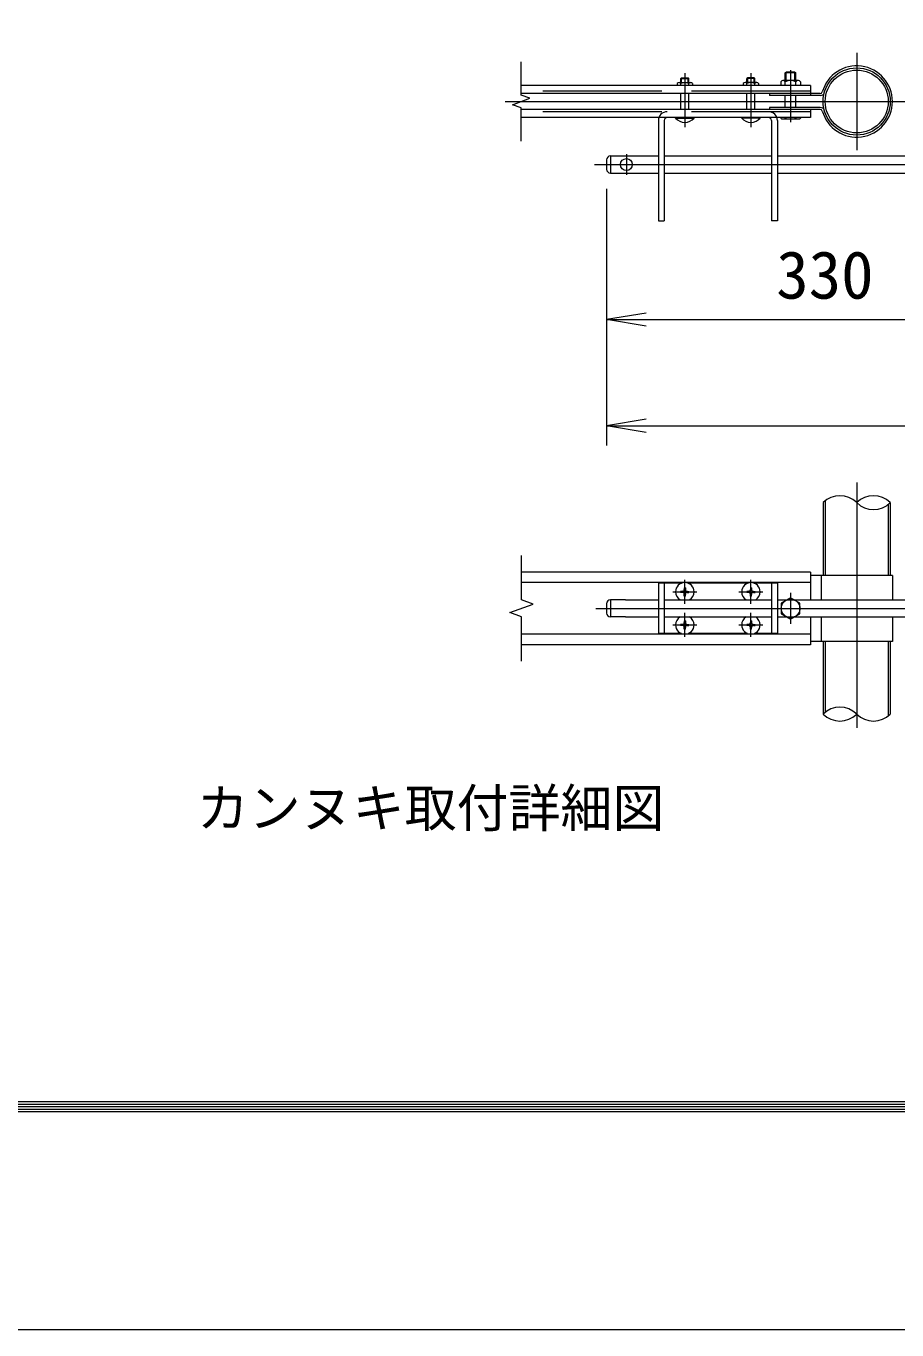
# Model space of a CAD drawing. Units: millimetres, scale not verified. Extents: x -6299 to 6301, y -4455 to 4455.
# Drawn here: x -4163 to -2846, y -4455 to -2482 of the extents above; entities that cross this region are included whole.
import ezdxf
from ezdxf.enums import TextEntityAlignment as Align

# ---------------------------------------------------------------- set-up
doc = ezdxf.new("R2010")
doc.units = ezdxf.units.MM
doc.header["$LTSCALE"] = 30
doc.linetypes.add('DASHED', pattern=[7.5, 6, -1.5])
doc.linetypes.add('USER1', pattern=[50.8, 31.75, -6.35, 6.35, -6.35])
for name, color, linetype, lineweight in [('0-1_D-TTL', 7, 'Continuous', 9), ('0-2_D-TTL-TXT', 7, 'Continuous', 13), ('0-3_D-BMK', 2, 'USER1', 13), ('0-4_D-STR1', 1, 'Continuous', 18), ('0-5_D-STR3', 3, 'Continuous', 13), ('0-9_D-STR-DIM', 7, 'Continuous', 9), ('0-A_0', 7, 'Continuous', 9)]:
    doc.layers.add(name, color=color, linetype=linetype, lineweight=lineweight)
doc.styles.add('ＭＳ ゴシック', font='')
doc.styles.get('ＭＳ ゴシック').set_extended_font_data('MS Gothic')

# ---------------------------------------------------------------- blocks, each defined once
blk = doc.blocks.new('_Open')
at = {"layer": '0-A_0'}
blk.add_line((-30, 5), (0, 0), dxfattribs=at)
blk.add_lwpolyline([(-30, -5), (0, 0), (-30, 0)], dxfattribs=at)

msp = doc.modelspace()

# ---------------------------------------------------------------- linework, layer by layer
at = {"layer": '0-1_D-TTL', "color": 2, "lineweight": 18}
msp.add_lwpolyline([(-6299.47, 4455), (6300.53, 4455), (6300.53, -4455), (-6299.47, -4455)], close=True, dxfattribs=at)
at = {"layer": '0-1_D-TTL'}
for points in [[(-5894.47, 4125), (5895.53, 4125), (5895.53, -4125), (-5894.47, -4125)], [(-5890.72, 4121.25), (5891.78, 4121.25), (5891.78, -4121.25), (-5890.72, -4121.25)], [(-5886.97, 4117.5), (5888.03, 4117.5), (5888.03, -4117.5), (-5886.97, -4117.5)], [(-5883.22, 4113.75), (5884.28, 4113.75), (5884.28, -4113.75), (-5883.22, -4113.75)], [(-5879.47, 4110), (5880.53, 4110), (5880.53, -4110), (-5879.47, -4110)]]:
    msp.add_lwpolyline(points, close=True, dxfattribs=at)
at = {"layer": '0-3_D-BMK'}
for p, q in [((-2906.9, -2522.37), (-2906.9, -2669.6)), ((-3166.9, -2552.86), (-3166.9, -2634.88)), ((-3066.9, -2552.86), (-3066.9, -2634.88)), ((-3006.9, -2548.46), (-3006.9, -2627.16)), ((-3438.6, -2595.98), (-2050.11, -2595.98)), ((-3255.3, -2675.6), (-3255.3, -2707.17)), ((-3303.35, -2691.38), (-2072.21, -2691.38)), ((-2906.9, -3172.49), (-2906.9, -3543.65)), ((-3166.9, -3356.29), (-3166.9, -3320.03)), ((-3066.9, -3356.2), (-3066.9, -3319.94)), ((-3185.11, -3338.07), (-3148.85, -3338.07)), ((-3085.11, -3338.07), (-3048.85, -3338.07)), ((-3006.9, -3339.5), (-3006.9, -3386.65)), ((-3301.54, -3363.07), (-2022.63, -3363.07)), ((-3166.9, -3406.2), (-3166.9, -3369.94)), ((-3066.9, -3406.2), (-3066.9, -3369.94)), ((-3185.11, -3388.07), (-3148.85, -3388.07)), ((-3085.11, -3388.07), (-3048.85, -3388.07))]:
    msp.add_line(p, q, dxfattribs=at)
at = {"layer": '0-4_D-STR1'}
for p, q in [((-2957.7, -3203.07), (-2957.7, -3313.07)), ((-2856.1, -3203.07), (-2856.1, -3313.07)), ((-2957.7, -3413.07), (-2957.7, -3523.07)), ((-2856.1, -3413.07), (-2856.1, -3523.07)), ((-2856.1, -3413.07), (-2856.1, -3523.07))]:
    msp.add_line(p, q, dxfattribs=at)
at = {"layer": '0-4_D-STR1', "linetype": 'DASHED'}
for p, q in [((-2954.5, -3200.25), (-2954.5, -3313.07)), ((-2859.3, -3205.9), (-2859.3, -3313.07)), ((-2954.5, -3413.07), (-2954.5, -3520.25)), ((-2859.3, -3413.07), (-2859.3, -3525.9))]:
    msp.add_line(p, q, dxfattribs=at)
at = {"layer": '0-4_D-STR1'}
for radius in [50.8, 47.6]:
    msp.add_circle((-2906.9, -2595.98), radius, dxfattribs=at)
at = {"layer": '0-5_D-STR3'}
for p, q in [((-3171.82, -2560.18), (-3172.9, -2561.27)), ((-3172.9, -2567.38), (-3172.9, -2561.27)), ((-3172.9, -2561.27), (-3160.9, -2561.27)), ((-3171.82, -2567.38), (-3171.82, -2560.18)), ((-3171.82, -2560.18), (-3161.98, -2560.18)), ((-3171.82, -2560.18), (-3161.98, -2560.18)), ((-3161.98, -2567.38), (-3161.98, -2560.18)), ((-3161.98, -2560.18), (-3160.9, -2561.27)), ((-3160.9, -2567.38), (-3160.9, -2561.27)), ((-3071.82, -2560.18), (-3072.9, -2561.27)), ((-3060.9, -2561.27), (-3072.9, -2561.27)), ((-3072.9, -2567.38), (-3072.9, -2561.27)), ((-3061.98, -2560.18), (-3071.82, -2560.18)), ((-3061.98, -2560.18), (-3071.82, -2560.18)), ((-3071.82, -2567.38), (-3071.82, -2560.18)), ((-3061.98, -2560.18), (-3060.9, -2561.27)), ((-3061.98, -2567.38), (-3061.98, -2560.18)), ((-3060.9, -2567.38), (-3060.9, -2561.27)), ((-2995.06, -2564.38), (-3018.74, -2564.38)), ((-3014.9, -2552.74), (-3013.54, -2551.38)), ((-2998.9, -2552.74), (-3014.9, -2552.74)), ((-3014.9, -2564.38), (-3014.9, -2552.74)), ((-3000.25, -2551.38), (-3013.54, -2551.38)), ((-3013.54, -2564.38), (-3013.54, -2551.38)), ((-3000.25, -2551.38), (-2998.9, -2552.74)), ((-3000.25, -2564.38), (-3000.25, -2551.38)), ((-2998.9, -2564.38), (-2998.9, -2552.74)), ((-2976.9, -2571.78), (-3414.45, -2571.78)), ((-2961.99, -2583.78), (-3414.45, -2583.78)), ((-3178.4, -2568.58), (-3178.4, -2571.78)), ((-3172.9, -2571.78), (-3172.9, -2568.58)), ((-3172.9, -2608.18), (-3172.9, -2583.78)), ((-3160.9, -2571.78), (-3160.9, -2568.58)), ((-3160.9, -2608.18), (-3160.9, -2583.78)), ((-3155.4, -2568.58), (-3155.4, -2571.78)), ((-3078.4, -2568.58), (-3078.4, -2571.78)), ((-3072.9, -2571.78), (-3072.9, -2568.58)), ((-3072.9, -2608.18), (-3072.9, -2583.78)), ((-3060.9, -2571.78), (-3060.9, -2568.58)), ((-3060.9, -2608.18), (-3060.9, -2583.78)), ((-3055.4, -2568.58), (-3055.4, -2571.78)), ((-3038.9, -2583.78), (-3038.9, -2586.98)), ((-3021.9, -2565.98), (-3021.9, -2571.78)), ((-3014.9, -2571.78), (-3014.9, -2565.98)), ((-2998.9, -2571.78), (-2998.9, -2565.98)), ((-2991.9, -2565.98), (-2991.9, -2571.78)), ((-2976.9, -2571.78), (-2976.9, -2586.98)), ((-2961.99, -2586.98), (-3038.9, -2586.98)), ((-3014.9, -2604.98), (-3014.9, -2586.98)), ((-2998.9, -2604.98), (-2998.9, -2586.98)), ((-2961.99, -2608.18), (-3414.45, -2608.18)), ((-2976.9, -2620.18), (-3414.45, -2620.18)), ((-3180.9, -2620.18), (-3152.9, -2620.18)), ((-3180.9, -2621.01), (-3180.9, -2620.18)), ((-3180.9, -2621.01), (-3152.9, -2621.01)), ((-3152.9, -2621.01), (-3152.9, -2620.18)), ((-3080.9, -2621.01), (-3080.9, -2620.18)), ((-3052.9, -2620.18), (-3080.9, -2620.18)), ((-3052.9, -2621.01), (-3080.9, -2621.01)), ((-3052.9, -2621.01), (-3052.9, -2620.18)), ((-2961.99, -2604.98), (-3038.9, -2604.98)), ((-3038.9, -2604.98), (-3038.9, -2608.18)), ((-3038.9, -2604.98), (-3038.9, -2608.18)), ((-3021.9, -2620.18), (-3021.9, -2621.18)), ((-3018.54, -2622.38), (-2995.34, -2622.38)), ((-3014.9, -2620.18), (-3014.9, -2621.18)), ((-2998.9, -2620.18), (-2998.9, -2621.18)), ((-2991.9, -2620.18), (-2991.9, -2621.18)), ((-2976.9, -2608.18), (-2976.9, -2620.18)), ((-3206.9, -2624.88), (-3206.9, -2776.38)), ((-3197.9, -2624.68), (-3197.9, -2776.38)), ((-3035.9, -2624.68), (-3035.9, -2776.38)), ((-3026.9, -2624.88), (-3026.9, -2776.38)), ((-3279.3, -2678.38), (-3206.9, -2678.38)), ((-3279.3, -2678.38), (-3279.3, -2704.38)), ((-3197.9, -2678.38), (-3035.9, -2678.38)), ((-3026.9, -2678.38), (-2665.3, -2678.38)), ((-3285.3, -2684.38), (-3285.3, -2698.38)), ((-3279.3, -2704.38), (-3206.9, -2704.38)), ((-3197.9, -2704.38), (-3035.9, -2704.38)), ((-3026.9, -2704.38), (-2665.3, -2704.38)), ((-3206.9, -2776.38), (-3197.9, -2776.38)), ((-3026.9, -2776.38), (-3035.9, -2776.38)), ((-2976.9, -3308.07), (-3413.89, -3308.07)), ((-2976.9, -3308.07), (-2976.9, -3350.07)), ((-2852.9, -3313.07), (-2976.9, -3313.07)), ((-2960.9, -3313.07), (-2960.9, -3350.07)), ((-2852.9, -3313.07), (-2852.9, -3350.07)), ((-2976.9, -3324.07), (-3413.89, -3324.07)), ((-3206.9, -3325.07), (-3206.9, -3401.07)), ((-3172.1, -3325.07), (-3206.9, -3325.07)), ((-3197.9, -3325.07), (-3197.9, -3401.07)), ((-3167.69, -3331.77), (-3167.73, -3334.37)), ((-3166.11, -3331.77), (-3167.69, -3331.77)), ((-3166.11, -3331.77), (-3166.06, -3334.37)), ((-3072.1, -3325.07), (-3161.7, -3325.07)), ((-3067.69, -3331.77), (-3067.73, -3334.37)), ((-3066.11, -3331.77), (-3067.69, -3331.77)), ((-3066.11, -3331.77), (-3066.06, -3334.37)), ((-3026.9, -3325.07), (-3061.7, -3325.07)), ((-3035.9, -3325.07), (-3035.9, -3401.07)), ((-3026.9, -3325.07), (-3026.9, -3401.07)), ((-3256.4, -3350.07), (-3279.3, -3350.07)), ((-3279.3, -3350.07), (-3279.3, -3376.07)), ((-3256.71, -3350.07), (-3206.9, -3350.07)), ((-3197.9, -3350.07), (-3035.9, -3350.07)), ((-3173.2, -3338.86), (-3173.2, -3338.07)), ((-3170.61, -3338.91), (-3173.2, -3338.86)), ((-3167.69, -3344.37), (-3167.73, -3341.78)), ((-3166.11, -3344.37), (-3167.69, -3344.37)), ((-3166.11, -3344.37), (-3166.06, -3341.78)), ((-3163.19, -3337.24), (-3160.6, -3337.28)), ((-3160.6, -3337.28), (-3160.6, -3338.07)), ((-3070.61, -3337.24), (-3073.2, -3337.28)), ((-3073.2, -3337.28), (-3073.2, -3338.07)), ((-3067.69, -3344.37), (-3067.73, -3341.78)), ((-3066.11, -3344.37), (-3067.69, -3344.37)), ((-3066.11, -3344.37), (-3066.06, -3341.78)), ((-3063.19, -3338.91), (-3060.6, -3338.86)), ((-3060.6, -3338.86), (-3060.6, -3338.07)), ((-3026.9, -3350.07), (-2921.2, -3350.07)), ((-2921.5, -3350.07), (-2665.3, -3350.07)), ((-3285.3, -3356.07), (-3285.3, -3370.07)), ((-3256.4, -3376.07), (-3279.3, -3376.07)), ((-3256.71, -3376.07), (-3206.9, -3376.07)), ((-3197.9, -3376.07), (-3035.9, -3376.07)), ((-3173.2, -3388.86), (-3173.2, -3388.07)), ((-3170.61, -3388.91), (-3173.2, -3388.86)), ((-3167.69, -3381.77), (-3167.73, -3384.37)), ((-3167.69, -3394.37), (-3167.73, -3391.78)), ((-3166.11, -3381.77), (-3167.69, -3381.77)), ((-3166.11, -3381.77), (-3166.06, -3384.37)), ((-3166.11, -3394.37), (-3166.06, -3391.78)), ((-3163.19, -3387.24), (-3160.6, -3387.28)), ((-3163.19, -3388.91), (-3160.6, -3388.86)), ((-3160.6, -3387.28), (-3160.6, -3388.07)), ((-3160.6, -3388.86), (-3160.6, -3388.07)), ((-3070.61, -3387.24), (-3073.2, -3387.28)), ((-3073.2, -3387.28), (-3073.2, -3388.07)), ((-3067.69, -3381.77), (-3067.73, -3384.37)), ((-3067.69, -3394.37), (-3067.73, -3391.78)), ((-3066.11, -3381.77), (-3067.69, -3381.77)), ((-3066.11, -3381.77), (-3066.06, -3384.37)), ((-3066.11, -3394.37), (-3066.06, -3391.78)), ((-3063.19, -3387.24), (-3060.6, -3387.28)), ((-3063.19, -3388.91), (-3060.6, -3388.86)), ((-3060.6, -3387.28), (-3060.6, -3388.07)), ((-3060.6, -3388.86), (-3060.6, -3388.07)), ((-3026.9, -3376.07), (-2921.2, -3376.07)), ((-2976.9, -3376.07), (-2976.9, -3418.07)), ((-2960.9, -3376.07), (-2960.9, -3413.07)), ((-2921.5, -3376.07), (-2665.3, -3376.07)), ((-2852.9, -3376.07), (-2852.9, -3413.07)), ((-2976.9, -3402.07), (-3413.89, -3402.07)), ((-3172.1, -3401.07), (-3206.9, -3401.07)), ((-3166.11, -3394.37), (-3167.69, -3394.37)), ((-3072.1, -3401.07), (-3161.7, -3401.07)), ((-3066.11, -3394.37), (-3067.69, -3394.37)), ((-3026.9, -3401.07), (-3061.7, -3401.07)), ((-2852.9, -3413.07), (-2976.9, -3413.07)), ((-2976.9, -3418.07), (-3413.89, -3418.07))]:
    msp.add_line(p, q, dxfattribs=at)
at = {"layer": '0-5_D-STR3', "linetype": 'DASHED'}
for p, q in [((-2976.9, -2580.58), (-3414.45, -2580.58)), ((-3175.69, -2567.38), (-3157.97, -2567.38)), ((-3058.11, -2567.38), (-3075.83, -2567.38)), ((-2976.9, -2611.38), (-3414.45, -2611.38))]:
    msp.add_line(p, q, dxfattribs=at)
at = {"layer": '0-5_D-STR3'}
for points in [[(-3170.61, -3337.24), (-3173.2, -3337.28), (-3173.2, -3338.07)], [(-3163.19, -3338.91), (-3160.6, -3338.86), (-3160.6, -3338.07)], [(-3070.61, -3338.91), (-3073.2, -3338.86), (-3073.2, -3338.07)], [(-3063.19, -3337.24), (-3060.6, -3337.28), (-3060.6, -3338.07)], [(-3170.61, -3387.24), (-3173.2, -3387.28), (-3173.2, -3388.07)], [(-3070.61, -3388.91), (-3073.2, -3388.86), (-3073.2, -3388.07)]]:
    msp.add_lwpolyline(points, dxfattribs=at)
at = {"layer": '0-5_D-STR3', "color": 4, "linetype": 'DASHED'}
msp.add_lwpolyline([(-3006.9, -3346.87), (-3020.93, -3354.97), (-3020.93, -3371.17), (-3006.9, -3379.27), (-2992.87, -3371.17), (-2992.87, -3354.97)], close=True, dxfattribs=at)
at = {"layer": '0-5_D-STR3'}
msp.add_circle((-3255.3, -2691.38), 9, dxfattribs=at)
at = {"layer": '0-5_D-STR3', "color": 4, "linetype": 'DASHED', "lineweight": 9}
msp.add_circle((-3006.9, -3363.07), 14.07, dxfattribs=at)
at = {"layer": '0-5_D-STR3'}
for centre, radius, start, end in [((-2906.9, -2595.98), 54, 195.6185, 164.3815), ((-3018.4, -2568.98), 4.6, 40.52088, 139.47912), ((-3006.9, -2585.18), 20.8, 67.38014, 112.61986), ((-2995.4, -2568.98), 4.6, 40.52088, 139.47912), ((-3175.65, -2571.13), 3.75, 42.84372, 137.15628), ((-3166.9, -2582.98), 15.6, 67.38014, 112.61986), ((-3158.15, -2571.12), 3.74, 42.69541, 137.30459), ((-3075.65, -2571.12), 3.74, 42.69541, 137.30459), ((-3066.9, -2582.98), 15.6, 67.38014, 112.61986), ((-3058.15, -2571.13), 3.75, 42.84372, 137.15628), ((-2961.99, -2580.58), 3.2, 270, 344.3815), ((-2961.99, -2580.58), 6.4, 270, 344.3815), ((-3193.4, -2624.88), 13.5, 90, 180), ((-3193.4, -2624.68), 4.5, 90, 180), ((-3166.9, -2609.38), 18.2, 219.71514, 320.28486), ((-3066.9, -2609.38), 18.2, 219.71514, 320.28486), ((-3040.4, -2624.88), 13.5, 0, 90), ((-3040.4, -2624.68), 4.5, 0, 90), ((-3018.4, -2616.69), 5.7, 232.09851, 307.90149), ((-3006.9, -2595.12), 27.27, 252.93847, 287.06153), ((-2995.4, -2616.68), 5.7, 232.14171, 307.85829), ((-2961.99, -2611.38), 6.4, 15.6185, 90), ((-2961.99, -2611.38), 3.2, 15.6185, 90), ((-3279.3, -2684.38), 6, 90, 180), ((-3279.3, -2698.38), 6, 180, 270), ((-3166.9, -3338.07), 14, 0, 180), ((-3170.71, -3334.26), 2.98, 270, 0), ((-3163.09, -3334.26), 2.98, 180, 270), ((-3066.9, -3338.07), 14, 0, 180), ((-3070.71, -3334.26), 2.98, 270, 0), ((-3063.09, -3334.26), 2.98, 180, 270), ((-3279.3, -3356.07), 6, 90, 180), ((-3166.9, -3338.07), 14, 180, 238.99728), ((-3170.71, -3341.88), 2.98, 0, 90), ((-3163.09, -3341.88), 2.98, 90, 180), ((-3166.9, -3338.07), 14, 301.00272, 0), ((-3066.9, -3338.07), 14, 180, 238.99728), ((-3070.71, -3341.88), 2.98, 0, 90), ((-3063.09, -3341.88), 2.98, 90, 180), ((-3066.9, -3338.07), 14, 301.00272, 0), ((-3279.3, -3370.07), 6, 180, 270), ((-3166.9, -3388.07), 14, 121.00272, 180), ((-3166.9, -3388.07), 14, 180, 0), ((-3170.71, -3384.26), 2.98, 270, 0), ((-3170.71, -3391.88), 2.98, 0, 90), ((-3163.09, -3384.26), 2.98, 180, 270), ((-3163.09, -3391.88), 2.98, 90, 180), ((-3166.9, -3388.07), 14, 0, 58.99728), ((-3066.9, -3388.07), 14, 121.00272, 180), ((-3066.9, -3388.07), 14, 180, 0), ((-3070.71, -3384.26), 2.98, 270, 0), ((-3070.71, -3391.88), 2.98, 0, 90), ((-3063.09, -3384.26), 2.98, 180, 270), ((-3063.09, -3391.88), 2.98, 90, 180), ((-3066.9, -3388.07), 14, 0, 58.99728)]:
    msp.add_arc(centre, radius, start, end, dxfattribs=at)
at = {"layer": '0-9_D-STR-DIM'}
for p, q in [((-3414.45, -2586.36), (-3414.45, -2535.98)), ((-3427.67, -2600.79), (-3401.24, -2591.17)), ((-3414.45, -2605.6), (-3427.67, -2600.79)), ((-3401.24, -2591.17), (-3414.45, -2586.36)), ((-3414.45, -2655.98), (-3414.45, -2605.6)), ((-3285.3, -2728.38), (-3285.3, -2956.12)), ((-3285.3, -2728.38), (-3285.3, -3116.8)), ((-3225.3, -2926.12), (-2685.3, -2926.12)), ((-3225.3, -3086.8), (-2145.3, -3086.8)), ((-3413.89, -3350.25), (-3413.89, -3283.07)), ((-3396.27, -3356.66), (-3413.89, -3350.25)), ((-3431.51, -3369.49), (-3396.27, -3356.66)), ((-3413.89, -3375.9), (-3431.51, -3369.49)), ((-3413.89, -3443.07), (-3413.89, -3375.9))]:
    msp.add_line(p, q, dxfattribs=at)
for centre, start, end in [((-2932.3, -3228.63), 45.18146, 134.81854), ((-2881.5, -3228.63), 45.18146, 134.81854), ((-2881.5, -3177.51), 225.18146, 314.81854), ((-2932.3, -3548.63), 45.18146, 134.81854), ((-2932.3, -3497.51), 225.18146, 314.81854), ((-2881.5, -3497.51), 225.18146, 314.81854)]:
    msp.add_arc(centre, 36.03, start, end, dxfattribs=at)

# ---------------------------------------------------------------- block references
at = {"layer": '0-9_D-STR-DIM', "xscale": 2, "yscale": 2, "rotation": 180}
for p in [(-3285.3, -2926.12), (-3285.3, -3086.8)]:
    msp.add_blockref('_Open', p, dxfattribs=at)

# ---------------------------------------------------------------- texts
at = {"layer": '0-2_D-TTL-TXT', "style": 'ＭＳ ゴシック'}
msp.add_text('カンヌキ取付詳細図', height=57.62, dxfattribs=at).set_placement((-3905.16, -3711.29), align=Align.BOTTOM_LEFT)
at = {"layer": '0-9_D-STR-DIM', "style": 'ＭＳ ゴシック'}
msp.add_text('330', height=72.14, dxfattribs=at).set_placement((-3028.61, -2916), align=Align.BOTTOM_LEFT)

doc.saveas('drawing.dxf')
